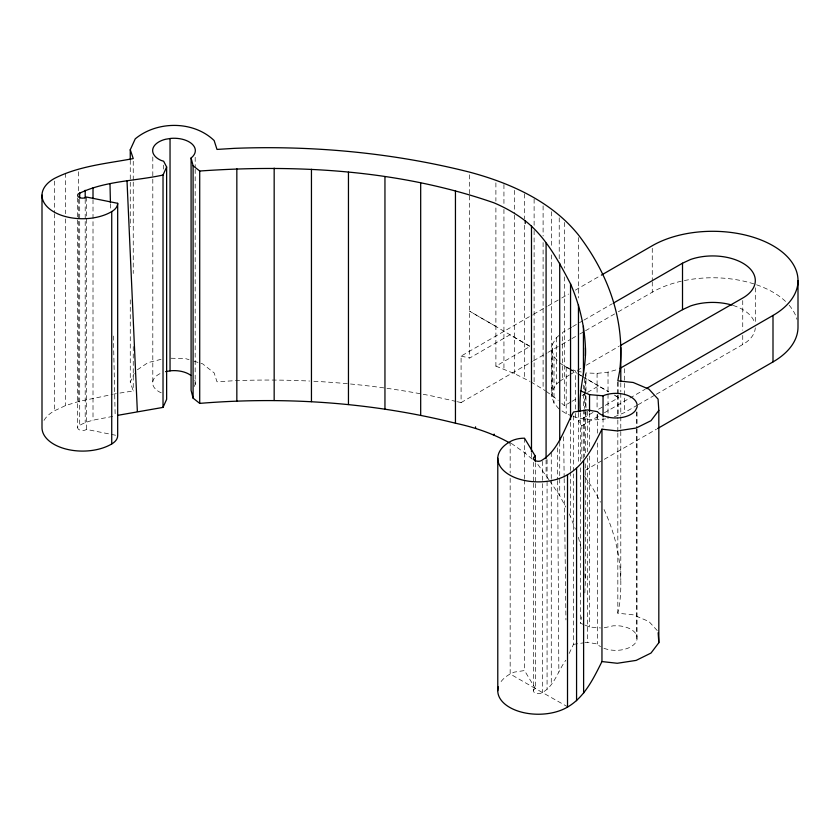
<?xml version="1.0" encoding="UTF-8"?>
<svg xmlns="http://www.w3.org/2000/svg" width="840" height="840" viewBox="0 0 840 840"><rect width="100%" height="100%" fill="white"/><g stroke="black" fill="none" stroke-linecap="round" stroke-linejoin="round"><path stroke-width="0.63" stroke-dasharray="4.2 3.15" d="M571.022 401.909L564.407 405.72L564.417 275.951M584.84 592.883L585.428 580.199L585.428 461.412M558.894 408.849L554.012 403.074L551.891 396.753L551.891 350.28L552.668 343.865L556.3 337.785L560.752 333.974M551.891 396.753L552.668 390.338L552.668 343.865M583.842 624.614L580.429 623.186L581.606 616.885M657.248 630.567L648.932 621.505L633.182 614.838L617.831 613.2L619.71 603.12A500.976 289.233 0 0 0 603.75 508.872M194.271 386.474L195.184 384.405L195.184 169.008M119.931 393.057L133.245 390.957L130.263 382.106L134.253 373.38M569.142 653.489L573.478 644.364L573.478 472.059M535.322 483.556L535.322 688.506L534.125 689.367A4.914 2.835 0 0 0 534.87 692.832A4.914 2.835 0 0 0 540.855 693.252C554.19 687.225 557.676 671.118 565.803 660.261M552.668 390.338L556.3 384.258L558.978 381.969M559.86 381.203L569.331 374.997M112.718 416.325C101.21 419.055 88.494 419.538 78.341 426.227A4.914 2.835 0 0 0 79.086 429.681A4.914 2.835 0 0 0 85.071 430.112L86.573 429.419L110.208 434.165M137.372 369.779L147.956 362.639L162.267 359.026M457.328 401.719L461.087 402.57L461.087 356.097L532.35 314.958M533.484 314.307L547.061 306.464M548.195 305.812L560.637 298.631M561.76 297.98L568.554 294.063M575.337 290.136L600.222 275.772M461.087 356.097L469.675 358.05L509.922 334.814L530.051 346.427L495.894 366.145L495.894 206.367M571.589 327.222L562.538 332.451L562.538 378.924M572.723 326.571L578.382 323.306M579.516 322.644L582.908 320.691M584.042 320.04L612.339 303.702M461.087 402.57L532.35 361.431M533.484 360.78L547.061 352.937M548.195 352.286L560.637 345.104M561.76 344.453L570.812 339.224M571.946 338.572L578.728 334.656M579.863 333.994L584.388 331.391M585.522 330.729L617.19 312.449M618.324 311.798L652.26 292.205A85.376 49.287 0 0 1 755.318 284.371M570.454 374.346L576.114 371.081M577.248 370.43L581.774 367.815M586.309 365.201L619.133 346.258M572.124 401.268L576.534 398.727M582.047 395.546L586.457 392.994M587.559 392.354L598.574 385.991L608.643 391.808L585.165 377.979M592.988 412.461L578.456 420.851L581.826 425.806L581.826 459.375M598.574 409.227L604.17 406.004M605.283 405.353L618.702 397.614L614.229 395M581.826 425.806L598.794 416.01M604.453 412.745L645.173 389.235M614.292 416.871L624.498 412.577L637.004 405.374M638.138 404.712L655.19 394.884M656.334 394.233L743.411 344.127A42.682 24.643 0 0 0 755.286 327.842M585.218 470.316L656.481 429.177M44.026 420.378A40.562 23.415 0 0 1 54.38 410.834L65.447 405.605L78.53 401.541L112.518 394.422M604.254 627.774L613.305 625.8L618.87 625.832A21.346 12.327 0 0 1 636.951 639.786L635.45 642.884A21.346 12.327 0 0 1 603.75 648.197M585.974 391.01L585.974 372.939L597.082 373.38L608.024 372.162L618.041 369.338M113.778 394.159L116.298 393.635M573.478 644.364L583.611 642.852M584.871 642.663L587.401 642.285L597.376 644.007L598.742 645.414A21.346 12.327 0 0 0 600.558 646.643M573.132 416.409C583.475 420 594.794 420.556 605.598 418.908M567.808 706.892L535.322 688.506L524.506 670.551L514.364 672.115L510.163 673.985A40.562 23.415 0 0 0 499.81 683.519M171.045 358.239L185.357 358.544L189.053 359.678M584.976 625.097L589.533 627.008L600.59 627.952M577.773 371.301L581.291 372.005M111.447 434.417L116.424 435.414M456.078 401.436L432.285 396.039A500.976 289.233 0 0 0 310.873 381.108M193.988 361.19L202.608 363.836L214.158 372.918L216.993 381.791L234.465 380.699A500.976 289.233 0 0 1 309.582 381.045M495.894 366.145L514.49 373.632L529.872 381.35M559.933 363.08L566.202 367.238L575.432 370.839L575.432 412.146M562.023 410.939L566.202 413.711L571.977 415.957M530.933 381.927L545.192 390.621M568.743 368.477L564.428 365.999L568.827 368.582M569.825 369.096L576.293 372.813M614.229 395.031L618.702 397.614M535.322 688.506L510.163 673.985L510.163 478.17M495.894 326.435L469.675 311.252L530.051 346.427M579.569 374.703L584.042 377.328M569.929 369.222L576.545 373.096M577.647 373.737L582.047 376.32M583.149 376.961L598.574 385.991M546.242 391.346L558.264 400.323M532.214 459.144L525.231 453.191L510.825 443.048M561.824 403.399L564.407 405.72M548.95 479.766L537.065 463.407M551.891 350.28L554.012 356.601L558.894 362.376M584.65 476.438L593.135 488.911A500.976 289.233 0 0 1 600.495 502.173M549.675 480.816L559.724 495.611L565.74 507.066M569.341 513.944L575.389 529.116M578.466 537.306L581.679 551.135M584.84 573.867L585.428 580.199M110.45 203.91L110.597 210.452M113.4 336.042L115.175 415.832M195.184 384.405L195.122 381.181A21.346 12.327 0 0 0 194.271 379.092M563.65 436.727L564.154 477.288M564.175 478.601L565.94 619.93M557.466 447.856L557.666 479.315M557.676 480.627L558.852 671.99M755.307 287.837L755.307 323.978M742.739 300.552L742.739 330.246M742.739 335.401L742.739 344.442M652.26 248.315L652.26 280.581M652.26 281.873L652.26 292.205M637.025 412.041L637.025 427.707M637.025 429.019L637.025 636.573M636.699 411.873L636.699 427.539M636.699 428.841L636.699 640.311M624.498 368.687L624.498 412.577M620.792 382.82L620.792 391.955M620.792 393.256L620.792 415.454M620.792 416.756L620.792 579.936M618.041 382.253L618.041 393.866M618.041 395.157L618.041 415.81M617.831 382.147L617.831 393.897M617.831 395.199L617.831 418.698M617.831 420.011L617.831 431.75M617.831 433.062L617.831 613.2M608.024 372.162L608.024 418.635M603.047 417.995L603.047 427.13M597.376 414.257L597.376 435.151M597.376 442.985L597.376 644.007M597.082 373.38L597.082 409.531M597.082 414.697L597.082 419.853M589.533 412.923L589.533 446.859M589.533 455.994L589.533 627.008M587.401 411.233L587.401 451.7M587.401 458.22L587.401 642.285M585.974 396.165L585.974 419.401M585.428 373.947L585.428 393.53M585.428 394.832L585.428 410.498M585.428 411.81L585.428 454.881M584.42 378.525L584.42 390.274M584.42 391.587L584.42 408.555M584.42 409.857L584.42 456.855M583.433 385.056L583.433 388.973M583.433 394.191L583.433 408.555M583.433 409.857L583.433 458.157M580.429 413.018L580.429 462.62M580.429 467.849L580.429 623.186M578.456 237.584L578.456 297.948M578.456 413.049L578.466 464.205M575.432 413.438L575.432 417.312M573.478 415.926L573.478 470.747M570.549 422.247L570.549 470.547M570.549 471.86L570.549 516.243M566.202 367.238L566.202 413.711M564.417 222.442L564.417 268.118M559.724 442.082L559.724 495.611M559.23 217.812L559.23 259.707M556.3 337.785L556.3 384.258M554.012 356.601L554.012 403.074M551.481 211.712L551.481 248.367M551.481 254.909L551.481 394.979M551.271 452.435L551.271 478.538M551.271 479.84L551.271 684.789M547.071 459.554L547.071 689.304M546.084 459.879L546.084 475.534M543.102 205.895L543.102 236.009M543.102 242.55L543.102 389.161M542.577 461.412L542.577 482.296M542.577 483.609L542.577 692.475M535.322 462.672L535.322 482.244M534.114 199.07L534.114 225.257M534.114 230.496L534.114 383.649M533.432 462.357L533.432 481.94M533.432 483.242L533.432 690.795M531.489 453.212L531.489 458.441M525.231 452.025L525.231 453.191M524.569 193.893L524.569 218.757M524.569 225.309L524.569 378.473M524.506 438.186L524.506 478.653M524.506 479.966L524.506 670.551M514.49 190.355L514.49 213.916M514.49 215.229L514.49 373.632M510.163 441.62L510.163 472.952M503.937 184.559L503.937 204.194M503.937 209.433L503.937 369.138M495.894 182.868L495.894 201.138M469.675 174.783L469.675 194.471M469.675 195.783L469.675 358.05M195.184 157.259L195.184 167.706M163.643 165.154L163.643 169.071M152.806 156.954L152.806 177.839M152.806 179.141L152.806 381.486M133.245 161.207L133.245 180.789M133.245 182.091L133.245 273.473M133.245 346.574L133.245 390.957M130.263 160.188L130.263 226.769M130.263 299.869L130.263 382.106M93.009 199.605L93.009 420.21M86.573 197.064L86.573 429.419M85.197 199.416L85.197 422.636M79.706 199.395L79.706 425.229M78.53 171.791L78.53 191.373M78.53 199.206L78.53 401.541M77.648 197.904L77.648 427.655M65.447 173.25L65.447 213.717M65.447 218.935L65.447 405.605M54.38 181.083L54.38 212.415M54.38 213.717L54.38 410.834M161.207 392.805A21.346 12.327 0 0 1 160.797 373.254M756.588 284.802A85.376 49.287 0 0 1 786.566 302.411M789.18 305.245A85.376 49.287 0 0 1 796.95 319.337M733.226 305.466A42.682 24.643 0 0 1 754.824 323.348"/><path stroke-width="1.26" d="M117.642 415.349L163.023 407.4L166.635 399.346L166.635 166.992L163.643 161.238L161.207 160.451A21.346 12.327 0 0 1 165.585 139.251L170.951 138.38A21.346 12.327 0 0 1 192.35 144.291A21.346 12.327 0 0 1 191.09 157.962L193.095 165.764L199.71 171.024C298.316 164.094 400.25 170.163 494.151 202.892A151.452 87.433 0 0 1 525.231 220.836C545.832 237.122 558.548 261.062 570.549 283.878C579.327 304.122 584.598 325.762 585.428 347.844C586.415 369.453 578.162 390.075 580.429 411.716M163.023 407.4L163.023 175.035L166.635 166.992M130.263 158.886L130.263 149.741L135.251 138.841C157.091 120.708 193.452 120.593 214.158 140.564L216.993 149.425L234.465 148.344A500.976 289.233 0 0 1 469.675 172.158C510.394 183.047 551.45 201.348 578.456 234.959A500.976 289.233 0 0 1 619.71 370.755L617.831 380.846L633.182 382.483L648.932 389.151L658.077 399.105L658.823 410.372L658.823 642.736L650.99 653.069L636.153 660.398L617.274 663.275L601.954 661.563C593.439 678.542 584.577 697.19 567.514 707.091A40.562 23.415 0 0 1 520.055 711.722A40.562 23.415 0 0 1 498.351 686.91M658.823 410.372L650.99 420.704L636.153 428.043L617.274 430.92L601.954 429.198C593.439 446.177 584.577 464.835 567.514 474.726A40.562 23.415 0 0 1 509.659 475.02A40.562 23.415 0 0 1 510.163 441.62A20.276 11.708 0 0 1 524.506 438.186L535.322 456.141L535.322 461.36M163.023 175.035C135.061 181.146 104.265 180.821 78.341 193.862A4.914 2.835 0 0 0 79.086 197.327A4.914 2.835 0 0 0 85.071 197.747L86.573 197.064L117.674 203.311L117.674 435.666A20.276 11.708 0 0 1 111.731 443.951A40.562 23.415 0 0 1 67.2 449.348A40.562 23.415 0 0 1 42 427.476L42 195.111M535.322 456.141L534.125 457.013A4.914 2.835 0 0 0 534.87 460.467A4.914 2.835 0 0 0 540.855 460.897C558.442 450.901 564.197 428.694 573.478 412.01L587.401 409.92L597.376 411.653L598.742 413.049A21.346 12.327 0 0 0 635.45 410.529L636.951 407.431A21.346 12.327 0 0 0 626.724 395.073A21.346 12.327 0 0 0 603.047 395.808L589.533 394.643L580.429 390.82M601.356 275.121L652.26 245.732A85.376 49.287 0 0 1 773 245.732A85.376 49.287 0 0 1 773 315.441L773 361.914L657.615 428.526M613.473 303.051L682.51 263.204L690.543 259.486A42.682 24.643 0 0 1 745.962 265.188A42.682 24.643 0 0 1 743.411 297.654L620.193 368.267M620.267 345.608L682.51 309.677L690.543 305.959A42.682 24.643 0 0 1 732.134 305.141M646.307 388.584L773 315.441M165.585 371.616L170.951 370.745A21.346 12.327 0 0 1 190.764 375.322M191.09 157.962L191.09 390.327L193.095 398.129L199.71 403.379C285.285 396.365 372.068 402.402 455.448 423.213C474.296 427.266 492.828 433.451 509.67 442.943M130.263 149.741L133.245 158.592C106.68 163.569 78.75 165.995 54.38 178.479A40.562 23.415 0 0 0 53.876 211.88A40.562 23.415 0 0 0 111.731 211.585A20.276 11.708 0 0 0 117.674 203.311M658.161 632.72L658.823 642.736M127.008 180.737L137.351 411.453M110.008 184.296L110.418 202.608M798 280.581L798 327.054A85.376 49.287 0 0 1 773 361.914M682.51 263.204L682.51 309.677M620.792 347.571L620.792 381.507M603.047 395.808L603.047 416.693M601.954 429.198L601.954 661.563M589.533 394.643L589.533 411.611M585.428 347.844L585.428 355.677M583.611 460.793L583.611 693.147M583.433 326.308L583.433 374.608M578.466 304.952L578.466 411.989M576.566 468.342L576.566 700.697M570.549 283.878L570.549 419.643M567.514 474.726L567.514 707.091M559.724 263.245L559.724 440.78M546.084 243.18L546.084 458.567M531.489 226.076L531.489 451.909M525.231 220.836L525.231 223.555M497.784 458.262L497.784 690.617M494.151 434.081L494.151 435.246M475.556 426.846L475.556 428.411M455.448 190.848L455.448 423.213M420.683 182.973L420.683 415.328M384.951 176.726L384.951 409.08M348.453 172.148L348.453 404.513M311.451 169.281L311.451 401.646M274.166 168.137L274.166 400.491M236.838 168.714L236.838 401.079M199.71 171.024L199.71 403.379M193.095 165.764L193.095 398.129M170.037 138.537L170.037 370.892M111.731 211.585L111.731 443.951M93.009 187.856L93.009 198.292M85.197 190.281L85.197 198.114M79.706 192.875L79.706 198.093"/></g></svg>
